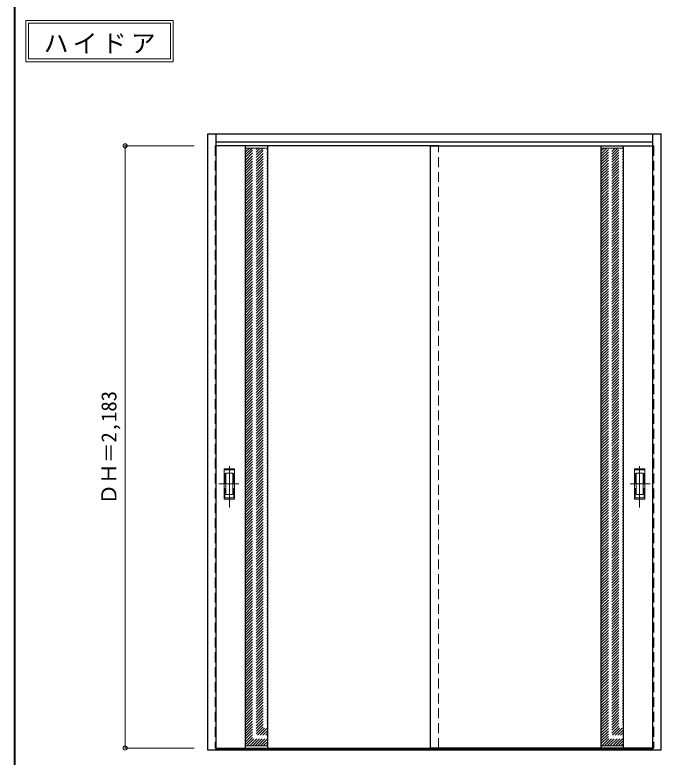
# Model space of a CAD drawing. Units: millimetres, scale not verified. Extents: x -6000 to 5700, y -4307 to 4175.
# Drawn here: x -2695 to -351, y -2726 to -36 of the extents above; entities that cross this region are included whole.
import ezdxf
from ezdxf.enums import TextEntityAlignment as Align

# ---------------------------------------------------------------- set-up
doc = ezdxf.new("R2010")
doc.units = ezdxf.units.MM
doc.header["$LTSCALE"] = 30
doc.header["$PDMODE"] = 32
doc.header["$PDSIZE"] = 15
doc.linetypes.add('CHAIN1', pattern=[8, 5, -1, 1, -1])
doc.linetypes.add('DASHED1', pattern=[1.8, 1.2, -0.6])
for name, color, linetype, lineweight in [('0-2_扉', 4, 'DASHED1', 9), ('0-3_仕上げ', 3, 'Continuous', 25), ('0-4_枠', 3, 'Continuous', 25), ('0-6_引手', 7, 'Continuous', 18), ('0-A_文字', 7, 'Continuous', 18), ('0-B_寸法', 4, 'Continuous', 9), ('0-C_ハッチ', 4, 'DASHED1', 9), ('F-1_枠', 6, 'Continuous', 40)]:
    doc.layers.add(name, color=color, linetype=linetype, lineweight=lineweight)
doc.styles.add('ＭＳ ゴシック', font='')
doc.styles.get('ＭＳ ゴシック').set_extended_font_data('MS Gothic')

msp = doc.modelspace()

# ---------------------------------------------------------------- linework, layer by layer
at = {"layer": '0-2_扉'}
for p, q in [((-1968, -510.25), (-1968, -2693.25)), ((-1965, -510.25), (-1968, -510.25)), ((-1158, -2693.25), (-1158, -510.25)), ((-381, -510.25), (-378, -510.25)), ((-378, -510.25), (-378, -2693.25)), ((-1968, -2693.25), (-1965, -2693.25)), ((-378, -2693.25), (-381, -2693.25))]:
    msp.add_line(p, q, dxfattribs=at)
at = {"layer": '0-2_扉', "color": 3, "linetype": 'Continuous', "lineweight": 25}
for p, q in [((-1158, -510.25), (-1965, -510.25)), ((-1188, -2693.25), (-1188, -510.25)), ((-1188, -510.25), (-381, -510.25)), ((-1965, -2693.25), (-1158, -2693.25)), ((-381, -2693.25), (-1188, -2693.25))]:
    msp.add_line(p, q, dxfattribs=at)
at = {"layer": '0-3_仕上げ'}
for p, q in [((-1858, -2693.25), (-1858, -510.25)), ((-1778, -2693.25), (-1778, -510.25)), ((-568, -2693.25), (-568, -510.25)), ((-488, -2693.25), (-488, -510.25))]:
    msp.add_line(p, q, dxfattribs=at)
at = {"layer": '0-3_仕上げ', "color": 7, "lineweight": 18}
for p, q in [((-1778, -518.25), (-1858, -518.25)), ((-568, -518.25), (-488, -518.25)), ((-1778, -2685.25), (-1858, -2685.25)), ((-568, -2685.25), (-488, -2685.25))]:
    msp.add_line(p, q, dxfattribs=at)
at = {"layer": '0-4_枠'}
for p, q in [((-1995, -2701.25), (-1995, -466.25)), ((-1995, -466.25), (-351, -466.25)), ((-1965, -2701.25), (-1965, -466.25)), ((-381, -2692.71), (-381, -466.25)), ((-351, -2701.25), (-351, -466.25)), ((-1965, -496.25), (-381, -496.25)), ((-1965, -2701.25), (-1995, -2701.25)), ((-381, -2698.25), (-1965, -2698.25)), ((-381, -2701.25), (-1965, -2701.25)), ((-381, -2693.05), (-381, -2692.71)), ((-381, -2701.25), (-381, -2693.05)), ((-351, -2701.25), (-381, -2701.25))]:
    msp.add_line(p, q, dxfattribs=at)
at = {"layer": '0-6_引手', "linetype": 'CHAIN1'}
for p, q in [((-1917, -1820.98), (-1917, -1650.13)), ((-429, -1820.98), (-429, -1650.13)), ((-1955.07, -1735.75), (-1882.56, -1735.75)), ((-390.93, -1735.75), (-463.44, -1735.75))]:
    msp.add_line(p, q, dxfattribs=at)
at = {"layer": '0-6_引手'}
for p, q in [((-1936, -1680.75), (-1898, -1680.75)), ((-1936, -1790.75), (-1936, -1680.75)), ((-1898, -1790.75), (-1898, -1680.75)), ((-410, -1680.75), (-448, -1680.75)), ((-448, -1790.75), (-448, -1680.75)), ((-410, -1790.75), (-410, -1680.75)), ((-1929.5, -1696.75), (-1904.5, -1696.75)), ((-1929.5, -1774.75), (-1929.5, -1696.75)), ((-1904.5, -1774.75), (-1904.5, -1696.75)), ((-416.5, -1696.75), (-441.5, -1696.75)), ((-441.5, -1774.75), (-441.5, -1696.75)), ((-416.5, -1774.75), (-416.5, -1696.75)), ((-1929.5, -1774.75), (-1904.5, -1774.75)), ((-416.5, -1774.75), (-441.5, -1774.75)), ((-1936, -1790.75), (-1898, -1790.75)), ((-410, -1790.75), (-448, -1790.75))]:
    msp.add_line(p, q, dxfattribs=at)
at = {"layer": '0-6_引手', "linetype": 'DASHED1'}
for p, q in [((-1901, -1786.75), (-1901, -1684.75)), ((-445, -1786.75), (-445, -1684.75)), ((-1933, -1786.75), (-1901, -1786.75)), ((-413, -1786.75), (-445, -1786.75))]:
    msp.add_line(p, q, dxfattribs=at)
for points in [[(-1933, -1786.75), (-1933, -1684.75), (-1901, -1684.75)], [(-413, -1786.75), (-413, -1684.75), (-445, -1684.75)]]:
    msp.add_lwpolyline(points, dxfattribs=at)
at = {"layer": '0-A_文字'}
for p, q in [((-2655, -55.5), (-2655, -205.5)), ((-2645, -65.5), (-2130.67, -65.5)), ((-2130.67, -65.5), (-2130.67, -195.5)), ((-2655, -205.5), (-2120.67, -205.5))]:
    msp.add_line(p, q, dxfattribs=at)
for points in [[(-2655, -55.5), (-2120.67, -55.5), (-2120.67, -205.5)], [(-2645, -65.5), (-2645, -195.5), (-2130.67, -195.5)]]:
    msp.add_lwpolyline(points, dxfattribs=at)
at = {"layer": '0-B_寸法'}
for p, q in [((-2295, -510.25), (-2045, -510.25)), ((-2295, -510.25), (-2295, -2693.25)), ((-2295, -2693.25), (-2045, -2693.25))]:
    msp.add_line(p, q, dxfattribs=at)
at = {"layer": '0-B_寸法', "color": 7}
for p in [(-2295, -510.25), (-2295, -2693.25)]:
    msp.add_point(p, dxfattribs=at)
at = {"layer": '0-C_ハッチ'}
for p, q in [((-1858, -591.36), (-1784.89, -518.25)), ((-1858, -581.47), (-1794.78, -518.25)), ((-1858, -571.57), (-1804.68, -518.25)), ((-1858, -561.67), (-1814.58, -518.25)), ((-1858, -551.77), (-1824.48, -518.25)), ((-1858, -541.87), (-1834.38, -518.25)), ((-1858, -531.97), (-1844.28, -518.25)), ((-1858, -522.07), (-1854.18, -518.25)), ((-1858, -601.26), (-1778, -521.26)), ((-1858, -611.16), (-1778, -531.16)), ((-568, -598.2), (-488.05, -518.25)), ((-568, -588.3), (-497.95, -518.25)), ((-568, -578.4), (-507.85, -518.25)), ((-568, -568.5), (-517.75, -518.25)), ((-568, -558.6), (-527.65, -518.25)), ((-568, -548.7), (-537.55, -518.25)), ((-568, -538.8), (-547.45, -518.25)), ((-568, -528.9), (-557.35, -518.25)), ((-568, -519), (-567.25, -518.25)), ((-568, -608.1), (-488, -528.1)), ((-568, -618), (-488, -538)), ((-1858, -621.06), (-1778, -541.06)), ((-1858, -630.96), (-1778, -550.96)), ((-1858, -640.86), (-1778, -560.86)), ((-568, -627.9), (-488, -547.9)), ((-568, -637.8), (-488, -557.8)), ((-1858, -650.76), (-1778, -570.76)), ((-1858, -660.66), (-1778, -580.66)), ((-1858, -670.56), (-1778, -590.56)), ((-568, -647.7), (-488, -567.7)), ((-568, -657.6), (-488, -577.6)), ((-568, -667.5), (-488, -587.5)), ((-1858, -680.46), (-1778, -600.46)), ((-1858, -690.36), (-1778, -610.36)), ((-568, -677.39), (-488, -597.39)), ((-568, -687.29), (-488, -607.29)), ((-568, -697.19), (-488, -617.19)), ((-1858, -700.26), (-1778, -620.26)), ((-1858, -710.16), (-1778, -630.16)), ((-1858, -720.06), (-1778, -640.06)), ((-568, -707.09), (-488, -627.09)), ((-568, -716.99), (-488, -636.99)), ((-1858, -729.96), (-1778, -649.96)), ((-1858, -739.86), (-1778, -659.86)), ((-1858, -749.76), (-1778, -669.76)), ((-568, -726.89), (-488, -646.89)), ((-568, -736.79), (-488, -656.79)), ((-568, -746.69), (-488, -666.69)), ((-1858, -759.66), (-1778, -679.66)), ((-1858, -769.56), (-1778, -689.56)), ((-1858, -779.46), (-1778, -699.46)), ((-568, -756.59), (-488, -676.59)), ((-568, -766.49), (-488, -686.49)), ((-568, -776.39), (-488, -696.39)), ((-1858, -789.35), (-1778, -709.35)), ((-1858, -799.25), (-1778, -719.25)), ((-568, -786.29), (-488, -706.29)), ((-568, -796.19), (-488, -716.19)), ((-568, -806.09), (-488, -726.09)), ((-1858, -809.15), (-1778, -729.15)), ((-1858, -819.05), (-1778, -739.05)), ((-1858, -828.95), (-1778, -748.95)), ((-568, -815.99), (-488, -735.99)), ((-568, -825.89), (-488, -745.89)), ((-1858, -838.85), (-1778, -758.85)), ((-1858, -848.75), (-1778, -768.75)), ((-1858, -858.65), (-1778, -778.65)), ((-568, -835.79), (-488, -755.79)), ((-568, -845.69), (-488, -765.69)), ((-568, -855.59), (-488, -775.59)), ((-1858, -868.55), (-1778, -788.55)), ((-1858, -878.45), (-1778, -798.45)), ((-568, -865.49), (-488, -785.49)), ((-568, -875.38), (-488, -795.38)), ((-568, -885.28), (-488, -805.28)), ((-1858, -888.35), (-1778, -808.35)), ((-1858, -898.25), (-1778, -818.25)), ((-1858, -908.15), (-1778, -828.15)), ((-568, -895.18), (-488, -815.18)), ((-568, -905.08), (-488, -825.08)), ((-1858, -918.05), (-1778, -838.05)), ((-1858, -927.95), (-1778, -847.95)), ((-1858, -937.85), (-1778, -857.85)), ((-568, -914.98), (-488, -834.98)), ((-568, -924.88), (-488, -844.88)), ((-568, -934.78), (-488, -854.78)), ((-1858, -947.75), (-1778, -867.75)), ((-1858, -957.65), (-1778, -877.65)), ((-1858, -967.55), (-1778, -887.55)), ((-568, -944.68), (-488, -864.68)), ((-568, -954.58), (-488, -874.58)), ((-568, -964.48), (-488, -884.48)), ((-1858, -977.45), (-1778, -897.45)), ((-1858, -987.34), (-1778, -907.34)), ((-568, -974.38), (-488, -894.38)), ((-568, -984.28), (-488, -904.28)), ((-568, -994.18), (-488, -914.18)), ((-1858, -997.24), (-1778, -917.24)), ((-1858, -1007.14), (-1778, -927.14)), ((-1858, -1017.04), (-1778, -937.04)), ((-568, -1004.08), (-488, -924.08)), ((-568, -1013.98), (-488, -933.98)), ((-1858, -1026.94), (-1778, -946.94)), ((-1858, -1036.84), (-1778, -956.84)), ((-1858, -1046.74), (-1778, -966.74)), ((-568, -1023.88), (-488, -943.88)), ((-568, -1033.78), (-488, -953.78)), ((-568, -1043.68), (-488, -963.68)), ((-1858, -1056.64), (-1778, -976.64)), ((-1858, -1066.54), (-1778, -986.54)), ((-568, -1053.58), (-488, -973.58)), ((-568, -1063.48), (-488, -983.48)), ((-568, -1073.37), (-488, -993.37)), ((-1858, -1076.44), (-1778, -996.44)), ((-1858, -1086.34), (-1778, -1006.34)), ((-1858, -1096.24), (-1778, -1016.24)), ((-568, -1083.27), (-488, -1003.27)), ((-568, -1093.17), (-488, -1013.17)), ((-1858, -1106.14), (-1778, -1026.14)), ((-1858, -1116.04), (-1778, -1036.04)), ((-1858, -1125.94), (-1778, -1045.94)), ((-568, -1103.07), (-488, -1023.07)), ((-568, -1112.97), (-488, -1032.97)), ((-568, -1122.87), (-488, -1042.87)), ((-1858, -1135.84), (-1778, -1055.84)), ((-1858, -1145.74), (-1778, -1065.74)), ((-1858, -1155.64), (-1778, -1075.64)), ((-568, -1132.77), (-488, -1052.77)), ((-568, -1142.67), (-488, -1062.67)), ((-568, -1152.57), (-488, -1072.57)), ((-1858, -1165.54), (-1778, -1085.54)), ((-1858, -1175.44), (-1778, -1095.44)), ((-568, -1162.47), (-488, -1082.47)), ((-568, -1172.37), (-488, -1092.37)), ((-568, -1182.27), (-488, -1102.27)), ((-1858, -1185.33), (-1778, -1105.33)), ((-1858, -1195.23), (-1778, -1115.23)), ((-1858, -1205.13), (-1778, -1125.13)), ((-568, -1192.17), (-488, -1112.17)), ((-568, -1202.07), (-488, -1122.07)), ((-1858, -1215.03), (-1778, -1135.03)), ((-1858, -1224.93), (-1778, -1144.93)), ((-1858, -1234.83), (-1778, -1154.83)), ((-568, -1211.97), (-488, -1131.97)), ((-568, -1221.87), (-488, -1141.87)), ((-568, -1231.77), (-488, -1151.77)), ((-1858, -1244.73), (-1778, -1164.73)), ((-1858, -1254.63), (-1778, -1174.63)), ((-568, -1241.67), (-488, -1161.67)), ((-568, -1251.57), (-488, -1171.57)), ((-568, -1261.46), (-488, -1181.46)), ((-1858, -1264.53), (-1778, -1184.53)), ((-1858, -1274.43), (-1778, -1194.43)), ((-1858, -1284.33), (-1778, -1204.33)), ((-568, -1271.36), (-488, -1191.36)), ((-568, -1281.26), (-488, -1201.26)), ((-1858, -1294.23), (-1778, -1214.23)), ((-1858, -1304.13), (-1778, -1224.13)), ((-1858, -1314.03), (-1778, -1234.03)), ((-568, -1291.16), (-488, -1211.16)), ((-568, -1301.06), (-488, -1221.06)), ((-568, -1310.96), (-488, -1230.96)), ((-1858, -1323.93), (-1778, -1243.93)), ((-1858, -1333.83), (-1778, -1253.83)), ((-1858, -1343.73), (-1778, -1263.73)), ((-568, -1320.86), (-488, -1240.86)), ((-568, -1330.76), (-488, -1250.76)), ((-568, -1340.66), (-488, -1260.66)), ((-1858, -1353.63), (-1778, -1273.63)), ((-1858, -1363.53), (-1778, -1283.53)), ((-568, -1350.56), (-488, -1270.56)), ((-568, -1360.46), (-488, -1280.46)), ((-568, -1370.36), (-488, -1290.36)), ((-1858, -1373.43), (-1778, -1293.43)), ((-1858, -1383.32), (-1778, -1303.32)), ((-1858, -1393.22), (-1778, -1313.22)), ((-568, -1380.26), (-488, -1300.26)), ((-568, -1390.16), (-488, -1310.16)), ((-1858, -1403.12), (-1778, -1323.12)), ((-1858, -1413.02), (-1778, -1333.02)), ((-1858, -1422.92), (-1778, -1342.92)), ((-568, -1400.06), (-488, -1320.06)), ((-568, -1409.96), (-488, -1329.96)), ((-568, -1419.86), (-488, -1339.86)), ((-1858, -1432.82), (-1778, -1352.82)), ((-1858, -1442.72), (-1778, -1362.72)), ((-568, -1429.76), (-488, -1349.76)), ((-568, -1439.66), (-488, -1359.66)), ((-568, -1449.56), (-488, -1369.56)), ((-1858, -1452.62), (-1778, -1372.62)), ((-1858, -1462.52), (-1778, -1382.52)), ((-1858, -1472.42), (-1778, -1392.42)), ((-568, -1459.45), (-488, -1379.45)), ((-568, -1469.35), (-488, -1389.35)), ((-1858, -1482.32), (-1778, -1402.32)), ((-1858, -1492.22), (-1778, -1412.22)), ((-1858, -1502.12), (-1778, -1422.12)), ((-568, -1479.25), (-488, -1399.25)), ((-568, -1489.15), (-488, -1409.15)), ((-568, -1499.05), (-488, -1419.05)), ((-1858, -1512.02), (-1778, -1432.02)), ((-1858, -1521.92), (-1778, -1441.92)), ((-1858, -1531.82), (-1778, -1451.82)), ((-568, -1508.95), (-488, -1428.95)), ((-568, -1518.85), (-488, -1438.85)), ((-568, -1528.75), (-488, -1448.75)), ((-1858, -1541.72), (-1778, -1461.72)), ((-1858, -1551.62), (-1778, -1471.62)), ((-568, -1538.65), (-488, -1458.65)), ((-568, -1548.55), (-488, -1468.55)), ((-568, -1558.45), (-488, -1478.45)), ((-1858, -1561.52), (-1778, -1481.52)), ((-1858, -1571.41), (-1778, -1491.41)), ((-1858, -1581.31), (-1778, -1501.31)), ((-568, -1568.35), (-488, -1488.35)), ((-568, -1578.25), (-488, -1498.25)), ((-1858, -1591.21), (-1778, -1511.21)), ((-1858, -1601.11), (-1778, -1521.11)), ((-1858, -1611.01), (-1778, -1531.01)), ((-568, -1588.15), (-488, -1508.15)), ((-568, -1598.05), (-488, -1518.05)), ((-568, -1607.95), (-488, -1527.95)), ((-1858, -1620.91), (-1778, -1540.91)), ((-1858, -1630.81), (-1778, -1550.81)), ((-568, -1617.85), (-488, -1537.85)), ((-568, -1627.75), (-488, -1547.75)), ((-568, -1637.65), (-488, -1557.65)), ((-1858, -1640.71), (-1778, -1560.71)), ((-1858, -1650.61), (-1778, -1570.61)), ((-1858, -1660.51), (-1778, -1580.51)), ((-568, -1647.55), (-488, -1567.55)), ((-568, -1657.44), (-488, -1577.44)), ((-568, -1667.34), (-488, -1587.34)), ((-1858, -1670.41), (-1778, -1590.41)), ((-1858, -1680.31), (-1778, -1600.31)), ((-1858, -1690.21), (-1778, -1610.21)), ((-568, -1677.24), (-488, -1597.24)), ((-568, -1687.14), (-488, -1607.14)), ((-1858, -1700.11), (-1778, -1620.11)), ((-1858, -1710.01), (-1778, -1630.01)), ((-1858, -1719.91), (-1778, -1639.91)), ((-568, -1697.04), (-488, -1617.04)), ((-568, -1706.94), (-488, -1626.94)), ((-568, -1716.84), (-488, -1636.84)), ((-1858, -1729.81), (-1778, -1649.81)), ((-1858, -1739.71), (-1778, -1659.71)), ((-568, -1726.74), (-488, -1646.74)), ((-568, -1736.64), (-488, -1656.64)), ((-568, -1746.54), (-488, -1666.54)), ((-1858, -1749.61), (-1778, -1669.61)), ((-1858, -1759.51), (-1778, -1679.51)), ((-1858, -1769.4), (-1778, -1689.4)), ((-568, -1756.44), (-488, -1676.44)), ((-568, -1766.34), (-488, -1686.34)), ((-1858, -1779.3), (-1778, -1699.3)), ((-1858, -1789.2), (-1778, -1709.2)), ((-1858, -1799.1), (-1778, -1719.1)), ((-568, -1776.24), (-488, -1696.24)), ((-568, -1786.14), (-488, -1706.14)), ((-568, -1796.04), (-488, -1716.04)), ((-1858, -1809), (-1778, -1729)), ((-1858, -1818.9), (-1778, -1738.9)), ((-1858, -1828.8), (-1778, -1748.8)), ((-568, -1805.94), (-488, -1725.94)), ((-568, -1815.84), (-488, -1735.84)), ((-568, -1825.74), (-488, -1745.74)), ((-1858, -1838.7), (-1778, -1758.7)), ((-1858, -1848.6), (-1778, -1768.6)), ((-568, -1835.64), (-488, -1755.64)), ((-568, -1845.54), (-488, -1765.54)), ((-568, -1855.43), (-488, -1775.43)), ((-1858, -1858.5), (-1778, -1778.5)), ((-1858, -1868.4), (-1778, -1788.4)), ((-1858, -1878.3), (-1778, -1798.3)), ((-568, -1865.33), (-488, -1785.33)), ((-568, -1875.23), (-488, -1795.23)), ((-1858, -1888.2), (-1778, -1808.2)), ((-1858, -1898.1), (-1778, -1818.1)), ((-1858, -1908), (-1778, -1828)), ((-568, -1885.13), (-488, -1805.13)), ((-568, -1895.03), (-488, -1815.03)), ((-568, -1904.93), (-488, -1824.93)), ((-1858, -1917.9), (-1778, -1837.9)), ((-1858, -1927.8), (-1778, -1847.8)), ((-568, -1914.83), (-488, -1834.83)), ((-568, -1924.73), (-488, -1844.73)), ((-568, -1934.63), (-488, -1854.63)), ((-1858, -1937.7), (-1778, -1857.7)), ((-1858, -1947.6), (-1778, -1867.6)), ((-1858, -1957.5), (-1778, -1877.5)), ((-568, -1944.53), (-488, -1864.53)), ((-568, -1954.43), (-488, -1874.43)), ((-1858, -1967.39), (-1778, -1887.39)), ((-1858, -1977.29), (-1778, -1897.29)), ((-1858, -1987.19), (-1778, -1907.19)), ((-568, -1964.33), (-488, -1884.33)), ((-568, -1974.23), (-488, -1894.23)), ((-568, -1984.13), (-488, -1904.13)), ((-1858, -1997.09), (-1778, -1917.09)), ((-1858, -2006.99), (-1778, -1926.99)), ((-1858, -2016.89), (-1778, -1936.89)), ((-568, -1994.03), (-488, -1914.03)), ((-568, -2003.93), (-488, -1923.93)), ((-568, -2013.83), (-488, -1933.83)), ((-1858, -2026.79), (-1778, -1946.79)), ((-1858, -2036.69), (-1778, -1956.69)), ((-568, -2023.73), (-488, -1943.73)), ((-568, -2033.63), (-488, -1953.63)), ((-568, -2043.53), (-488, -1963.53)), ((-1858, -2046.59), (-1778, -1966.59)), ((-1858, -2056.49), (-1778, -1976.49)), ((-1858, -2066.39), (-1778, -1986.39)), ((-568, -2053.42), (-488, -1973.42)), ((-568, -2063.32), (-488, -1983.32)), ((-1858, -2076.29), (-1778, -1996.29)), ((-1858, -2086.19), (-1778, -2006.19)), ((-1858, -2096.09), (-1778, -2016.09)), ((-568, -2073.22), (-488, -1993.22)), ((-568, -2083.12), (-488, -2003.12)), ((-568, -2093.02), (-488, -2013.02)), ((-1858, -2105.99), (-1778, -2025.99)), ((-1858, -2115.89), (-1778, -2035.89)), ((-568, -2102.92), (-488, -2022.92)), ((-568, -2112.82), (-488, -2032.82)), ((-568, -2122.72), (-488, -2042.72)), ((-1858, -2125.79), (-1778, -2045.79)), ((-1858, -2135.69), (-1778, -2055.69)), ((-1858, -2145.59), (-1778, -2065.59)), ((-568, -2132.62), (-488, -2052.62)), ((-568, -2142.52), (-488, -2062.52)), ((-1858, -2155.49), (-1778, -2075.49)), ((-1858, -2165.38), (-1778, -2085.38)), ((-1858, -2175.28), (-1778, -2095.28)), ((-568, -2152.42), (-488, -2072.42)), ((-568, -2162.32), (-488, -2082.32)), ((-568, -2172.22), (-488, -2092.22)), ((-1858, -2185.18), (-1778, -2105.18)), ((-1858, -2195.08), (-1778, -2115.08)), ((-1858, -2204.98), (-1778, -2124.98)), ((-568, -2182.12), (-488, -2102.12)), ((-568, -2192.02), (-488, -2112.02)), ((-568, -2201.92), (-488, -2121.92)), ((-1858, -2214.88), (-1778, -2134.88)), ((-1858, -2224.78), (-1778, -2144.78)), ((-568, -2211.82), (-488, -2131.82)), ((-568, -2221.72), (-488, -2141.72)), ((-568, -2231.62), (-488, -2151.62)), ((-1858, -2234.68), (-1778, -2154.68)), ((-1858, -2244.58), (-1778, -2164.58)), ((-1858, -2254.48), (-1778, -2174.48)), ((-568, -2241.51), (-488, -2161.51)), ((-568, -2251.41), (-488, -2171.41)), ((-1858, -2264.38), (-1778, -2184.38)), ((-1858, -2274.28), (-1778, -2194.28)), ((-1858, -2284.18), (-1778, -2204.18)), ((-568, -2261.31), (-488, -2181.31)), ((-568, -2271.21), (-488, -2191.21)), ((-568, -2281.11), (-488, -2201.11)), ((-1858, -2294.08), (-1778, -2214.08)), ((-1858, -2303.98), (-1778, -2223.98)), ((-568, -2291.01), (-488, -2211.01)), ((-568, -2300.91), (-488, -2220.91)), ((-568, -2310.81), (-488, -2230.81)), ((-1858, -2313.88), (-1778, -2233.88)), ((-1858, -2323.78), (-1778, -2243.78)), ((-1858, -2333.68), (-1778, -2253.68)), ((-568, -2320.71), (-488, -2240.71)), ((-568, -2330.61), (-488, -2250.61)), ((-1858, -2343.58), (-1778, -2263.58)), ((-1858, -2353.48), (-1778, -2273.48)), ((-1858, -2363.37), (-1778, -2283.37)), ((-568, -2340.51), (-488, -2260.51)), ((-568, -2350.41), (-488, -2270.41)), ((-568, -2360.31), (-488, -2280.31)), ((-1858, -2373.27), (-1778, -2293.27)), ((-1858, -2383.17), (-1778, -2303.17)), ((-1858, -2393.07), (-1778, -2313.07)), ((-568, -2370.21), (-488, -2290.21)), ((-568, -2380.11), (-488, -2300.11)), ((-568, -2390.01), (-488, -2310.01)), ((-1858, -2402.97), (-1778, -2322.97)), ((-1858, -2412.87), (-1778, -2332.87)), ((-568, -2399.91), (-488, -2319.91)), ((-568, -2409.81), (-488, -2329.81)), ((-568, -2419.71), (-488, -2339.71)), ((-1858, -2422.77), (-1778, -2342.77)), ((-1858, -2432.67), (-1778, -2352.67)), ((-1858, -2442.57), (-1778, -2362.57)), ((-568, -2429.61), (-488, -2349.61)), ((-568, -2439.5), (-488, -2359.5)), ((-1858, -2452.47), (-1778, -2372.47)), ((-1858, -2462.37), (-1778, -2382.37)), ((-1858, -2472.27), (-1778, -2392.27)), ((-568, -2449.4), (-488, -2369.4)), ((-568, -2459.3), (-488, -2379.3)), ((-568, -2469.2), (-488, -2389.2)), ((-1858, -2482.17), (-1778, -2402.17)), ((-1858, -2492.07), (-1778, -2412.07)), ((-568, -2479.1), (-488, -2399.1)), ((-568, -2489), (-488, -2409)), ((-568, -2498.9), (-488, -2418.9)), ((-1858, -2501.97), (-1778, -2421.97)), ((-1858, -2511.87), (-1778, -2431.87)), ((-1858, -2521.77), (-1778, -2441.77)), ((-568, -2508.8), (-488, -2428.8)), ((-568, -2518.7), (-488, -2438.7)), ((-1858, -2531.67), (-1778, -2451.67)), ((-1858, -2541.57), (-1778, -2461.57)), ((-1858, -2551.46), (-1778, -2471.46)), ((-568, -2528.6), (-488, -2448.6)), ((-568, -2538.5), (-488, -2458.5)), ((-568, -2548.4), (-488, -2468.4)), ((-1858, -2561.36), (-1778, -2481.36)), ((-1858, -2571.26), (-1778, -2491.26)), ((-1858, -2581.16), (-1778, -2501.16)), ((-568, -2558.3), (-488, -2478.3)), ((-568, -2568.2), (-488, -2488.2)), ((-568, -2578.1), (-488, -2498.1)), ((-1858, -2591.06), (-1778, -2511.06)), ((-1858, -2600.96), (-1778, -2520.96)), ((-568, -2588), (-488, -2508)), ((-568, -2597.9), (-488, -2517.9)), ((-568, -2607.8), (-488, -2527.8)), ((-1858, -2610.86), (-1778, -2530.86)), ((-1858, -2620.76), (-1778, -2540.76)), ((-1858, -2630.66), (-1778, -2550.66)), ((-568, -2617.7), (-488, -2537.7)), ((-568, -2627.6), (-488, -2547.6)), ((-1858, -2640.56), (-1778, -2560.56)), ((-1858, -2650.46), (-1778, -2570.46)), ((-1858, -2660.36), (-1778, -2580.36)), ((-568, -2637.49), (-488, -2557.49)), ((-568, -2647.39), (-488, -2567.39)), ((-568, -2657.29), (-488, -2577.29)), ((-1858, -2670.26), (-1778, -2590.26)), ((-1858, -2680.16), (-1778, -2600.16)), ((-568, -2667.19), (-488, -2587.19)), ((-568, -2677.09), (-488, -2597.09)), ((-566.26, -2685.25), (-488, -2606.99)), ((-1853.19, -2685.25), (-1778, -2610.06)), ((-1843.29, -2685.25), (-1778, -2619.96)), ((-1833.39, -2685.25), (-1778, -2629.86)), ((-556.36, -2685.25), (-488, -2616.89)), ((-546.46, -2685.25), (-488, -2626.79)), ((-536.56, -2685.25), (-488, -2636.69)), ((-1823.49, -2685.25), (-1778, -2639.76)), ((-1813.59, -2685.25), (-1778, -2649.66)), ((-1803.7, -2685.25), (-1778, -2659.56)), ((-526.66, -2685.25), (-488, -2646.59)), ((-516.76, -2685.25), (-488, -2656.49)), ((-1793.8, -2685.25), (-1778, -2669.45)), ((-1783.9, -2685.25), (-1778, -2679.35)), ((-506.86, -2685.25), (-488, -2666.39)), ((-496.96, -2685.25), (-488, -2676.29))]:
    msp.add_line(p, q, dxfattribs=at)
at = {"layer": 'F-1_枠'}
msp.add_line((-2695, -3790), (-2695, 4175), dxfattribs=at)

# ---------------------------------------------------------------- texts
at = {"layer": '0-A_文字', "insert": (-2590.34, -175.5), "char_height": 65.98, "attachment_point": 7, "style": 'ＭＳ ゴシック'}
msp.add_mtext('\\T1.17;ハイドア', dxfattribs=at)
at = {"layer": '0-B_寸法', "color": 7, "style": 'ＭＳ ゴシック'}
msp.add_text('ＤＨ＝2,183', height=54.99, rotation=90, dxfattribs=at).set_placement((-2310, -1811), align=Align.BOTTOM_LEFT)

doc.saveas('drawing.dxf')
